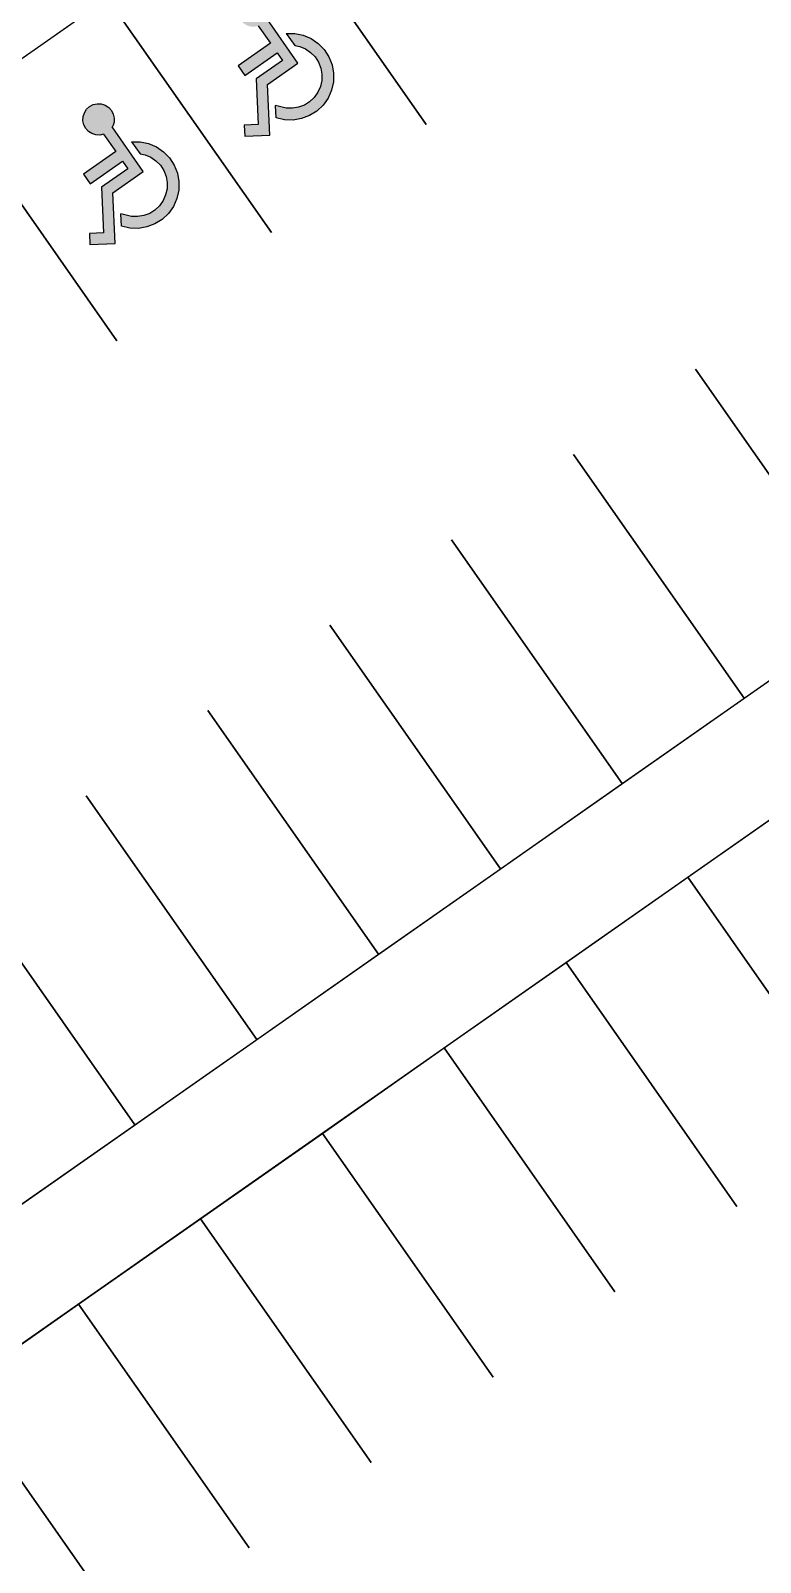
# Model space of a CAD drawing. Header units: millimetres. Extents: x 152904052 to 153933663, y 538271515 to 539240469.
# Drawn here: x 153254921 to 153267674, y 538740678 to 538767442 of the extents above; entities that cross this region are included whole.
import ezdxf

# ---------------------------------------------------------------- set-up
doc = ezdxf.new("R2010")
doc.units = ezdxf.units.MM
doc.layers.add('SCHM', color=9, linetype='Continuous')

msp = doc.modelspace()

# ---------------------------------------------------------------- hatches: boundary and pattern name
at = {"layer": 'SCHM'}
for points in [[(153258635.8, 538767574.2), (153258587.4, 538767627), (153258554.4, 538767690.5), (153258538.9, 538767760.3), (153258542, 538767831.8), (153258563.5, 538767900.1), (153258602, 538767960.4), (153258654.8, 538768008.8), (153258718.2, 538768041.8), (153258788.1, 538768057.3), (153258859.6, 538768054.2), (153258927.9, 538768032.7), (153258988.2, 538767994.2), (153259036.6, 538767941.5), (153259069.6, 538767878), (153259085.1, 538767808.1), (153259082, 538767736.6), (153259060.5, 538767668.4), (153259049.7, 538767651.5), (153259593.4, 538766875.1), (153259061.5, 538766502.6), (153259099, 538765616.5), (153258661.8, 538765597.9), (153258653.6, 538765792.6), (153258896.1, 538765802.9), (153258862.3, 538766601), (153259322, 538766922.9), (153259228.4, 538767056.7), (153258662.1, 538766660.2), (153258546.8, 538766824.9), (153259113.1, 538767221.4), (153258900.2, 538767525.4), (153258835.9, 538767511.1), (153258764.4, 538767514.2), (153258696.1, 538767535.8)], [(153259624.3, 538767165.1), (153259535.8, 538767183.5), (153259389, 538767393.2), (153259539, 538767392.1), (153259685.9, 538767361.5), (153259823.9, 538767302.6), (153259947.7, 538767217.7), (153260052.3, 538767110.1), (153260133.7, 538766984.1), (153260188.8, 538766844.5), (153260215.3, 538766696.8), (153260212.2, 538766546.8), (153260179.7, 538766400.3), (153260119.1, 538766263.1), (153260032.6, 538766140.5), (153259923.7, 538766037.3), (153259796.6, 538765957.5), (153259656.3, 538765904.3), (153259508.3, 538765879.7), (153259358.3, 538765884.6), (153259212.3, 538765919), (153259203.3, 538766131.6), (153259385.5, 538766088.7), (153259494.8, 538766085), (153259602.7, 538766103), (153259704.9, 538766141.8), (153259797.6, 538766199.9), (153259876.9, 538766275.1), (153259940, 538766364.5), (153259984.2, 538766464.5), (153260007.9, 538766571.3), (153260010.1, 538766680.7), (153259990.8, 538766788.3), (153259950.6, 538766890.1), (153259891.3, 538766981.9), (153259815, 538767060.3), (153259724.9, 538767122.2)], [(153255932.6, 538765681.4), (153255884.2, 538765734.2), (153255851.2, 538765797.7), (153255835.7, 538765867.6), (153255838.8, 538765939.1), (153255860.3, 538766007.3), (153255898.8, 538766067.7), (153255951.5, 538766116), (153256015, 538766149.1), (153256084.9, 538766164.6), (153256156.4, 538766161.4), (153256224.6, 538766139.9), (153256285, 538766101.5), (153256333.3, 538766048.7), (153256366.4, 538765985.2), (153256381.9, 538765915.3), (153256378.8, 538765843.8), (153256357.2, 538765775.6), (153256346.5, 538765758.7), (153256890.1, 538764982.3), (153256358.2, 538764609.8), (153256395.8, 538763723.7), (153255958.6, 538763705.2), (153255950.4, 538763899.8), (153256192.9, 538763910.1), (153256159.1, 538764708.2), (153256618.8, 538765030.1), (153256525.2, 538765163.9), (153255958.9, 538764767.4), (153255843.6, 538764932.1), (153256409.8, 538765328.6), (153256197, 538765632.6), (153256132.7, 538765618.3), (153256061.2, 538765621.5), (153255992.9, 538765643)], [(153256921, 538765272.3), (153256832.6, 538765290.8), (153256685.8, 538765500.4), (153256835.8, 538765499.3), (153256982.7, 538765468.7), (153257120.7, 538765409.8), (153257244.5, 538765324.9), (153257349.1, 538765217.4), (153257430.5, 538765091.3), (153257485.5, 538764951.8), (153257512.1, 538764804.1), (153257509, 538764654.1), (153257476.5, 538764507.6), (153257415.8, 538764370.3), (153257329.4, 538764247.7), (153257220.5, 538764144.5), (153257093.4, 538764064.7), (153256953.1, 538764011.5), (153256805.1, 538763986.9), (153256655.1, 538763991.9), (153256509.1, 538764026.3), (153256500, 538764238.8), (153256682.3, 538764195.9), (153256791.6, 538764192.3), (153256899.4, 538764210.2), (153257001.7, 538764249), (153257094.3, 538764307.1), (153257173.7, 538764382.4), (153257236.7, 538764471.8), (153257281, 538764571.8), (153257304.6, 538764678.6), (153257306.9, 538764787.9), (153257287.5, 538764895.5), (153257247.4, 538764997.3), (153257188.1, 538765089.1), (153257111.8, 538765167.5), (153257021.6, 538765229.4)]]:
    msp.add_hatch(color=256, dxfattribs=at).paths.add_polyline_path(points)

# ---------------------------------------------------------------- linework, layer by layer
for p, q in [((153258900.2, 538767525.4), (153259113.1, 538767221.4)), ((153259593.4, 538766875.1), (153259049.7, 538767651.5)), ((153259113.1, 538767221.4), (153258546.8, 538766824.9)), ((153259389, 538767393.2), (153259535.8, 538767183.5)), ((153259389, 538767393.2), (153259539, 538767392.1)), ((153259539, 538767392.1), (153259685.9, 538767361.5)), ((153259685.9, 538767361.5), (153259823.9, 538767302.6)), ((153259823.9, 538767302.6), (153259947.7, 538767217.7)), ((153259947.7, 538767217.7), (153260052.3, 538767110.1)), ((153258662.1, 538766660.2), (153259228.4, 538767056.7)), ((153259228.4, 538767056.7), (153259322, 538766922.9)), ((153259535.8, 538767183.5), (153259624.3, 538767165.1)), ((153259624.3, 538767165.1), (153259724.9, 538767122.2)), ((153259724.9, 538767122.2), (153259815, 538767060.3)), ((153259815, 538767060.3), (153259891.3, 538766981.9)), ((153259891.3, 538766981.9), (153259950.6, 538766890.1)), ((153260052.3, 538767110.1), (153260133.7, 538766984.1)), ((153260133.7, 538766984.1), (153260188.8, 538766844.5)), ((153258546.8, 538766824.9), (153258662.1, 538766660.2)), ((153259322, 538766922.9), (153258862.3, 538766601)), ((153259061.5, 538766502.6), (153259593.4, 538766875.1)), ((153259950.6, 538766890.1), (153259990.8, 538766788.3)), ((153259990.8, 538766788.3), (153260010.1, 538766680.7)), ((153260010.1, 538766680.7), (153260007.9, 538766571.3)), ((153260188.8, 538766844.5), (153260215.3, 538766696.8)), ((153260215.3, 538766696.8), (153260212.2, 538766546.8)), ((153258862.3, 538766601), (153258896.1, 538765802.9)), ((153259099, 538765616.5), (153259061.5, 538766502.6)), ((153259984.2, 538766464.5), (153259940, 538766364.5)), ((153260007.9, 538766571.3), (153259984.2, 538766464.5)), ((153260179.7, 538766400.3), (153260119.1, 538766263.1)), ((153260212.2, 538766546.8), (153260179.7, 538766400.3)), ((153255951.5, 538766116), (153256015, 538766149.1)), ((153256015, 538766149.1), (153256084.9, 538766164.6)), ((153256084.9, 538766164.6), (153256156.4, 538766161.4)), ((153256156.4, 538766161.4), (153256224.6, 538766139.9)), ((153256224.6, 538766139.9), (153256285, 538766101.5)), ((153259212.3, 538765919), (153259203.3, 538766131.6)), ((153259385.5, 538766088.7), (153259203.3, 538766131.6)), ((153259704.9, 538766141.8), (153259602.7, 538766103)), ((153259797.6, 538766199.9), (153259704.9, 538766141.8)), ((153259876.9, 538766275.1), (153259797.6, 538766199.9)), ((153259940, 538766364.5), (153259876.9, 538766275.1)), ((153260032.6, 538766140.5), (153259923.7, 538766037.3)), ((153260119.1, 538766263.1), (153260032.6, 538766140.5)), ((153255835.7, 538765867.6), (153255838.8, 538765939.1)), ((153255851.2, 538765797.7), (153255835.7, 538765867.6)), ((153255838.8, 538765939.1), (153255860.3, 538766007.3)), ((153255860.3, 538766007.3), (153255898.8, 538766067.7)), ((153255898.8, 538766067.7), (153255951.5, 538766116)), ((153256285, 538766101.5), (153256333.3, 538766048.7)), ((153256333.3, 538766048.7), (153256366.4, 538765985.2)), ((153256366.4, 538765985.2), (153256381.9, 538765915.3)), ((153256381.9, 538765915.3), (153256378.8, 538765843.8)), ((153259358.3, 538765884.6), (153259212.3, 538765919)), ((153259508.3, 538765879.7), (153259358.3, 538765884.6)), ((153259494.8, 538766085), (153259385.5, 538766088.7)), ((153259602.7, 538766103), (153259494.8, 538766085)), ((153259656.3, 538765904.3), (153259508.3, 538765879.7)), ((153259796.6, 538765957.5), (153259656.3, 538765904.3)), ((153259923.7, 538766037.3), (153259796.6, 538765957.5)), ((153255884.2, 538765734.2), (153255851.2, 538765797.7)), ((153255932.6, 538765681.4), (153255884.2, 538765734.2)), ((153255992.9, 538765643), (153255932.6, 538765681.4)), ((153256061.2, 538765621.5), (153255992.9, 538765643)), ((153256132.7, 538765618.3), (153256061.2, 538765621.5)), ((153256197, 538765632.6), (153256132.7, 538765618.3)), ((153256197, 538765632.6), (153256409.8, 538765328.6)), ((153256357.2, 538765775.6), (153256346.5, 538765758.7)), ((153256890.1, 538764982.3), (153256346.5, 538765758.7)), ((153256378.8, 538765843.8), (153256357.2, 538765775.6)), ((153258896.1, 538765802.9), (153258653.6, 538765792.6)), ((153258653.6, 538765792.6), (153258661.8, 538765597.9)), ((153258661.8, 538765597.9), (153259099, 538765616.5)), ((153256409.8, 538765328.6), (153255843.6, 538764932.1)), ((153256685.8, 538765500.4), (153256832.6, 538765290.8)), ((153256685.8, 538765500.4), (153256835.8, 538765499.3)), ((153256835.8, 538765499.3), (153256982.7, 538765468.7)), ((153256982.7, 538765468.7), (153257120.7, 538765409.8)), ((153257120.7, 538765409.8), (153257244.5, 538765324.9)), ((153255958.9, 538764767.4), (153256525.2, 538765163.9)), ((153256525.2, 538765163.9), (153256618.8, 538765030.1)), ((153256832.6, 538765290.8), (153256921, 538765272.3)), ((153256921, 538765272.3), (153257021.6, 538765229.4)), ((153257021.6, 538765229.4), (153257111.8, 538765167.5)), ((153257111.8, 538765167.5), (153257188.1, 538765089.1)), ((153257188.1, 538765089.1), (153257247.4, 538764997.3)), ((153257244.5, 538765324.9), (153257349.1, 538765217.4)), ((153257349.1, 538765217.4), (153257430.5, 538765091.3)), ((153257430.5, 538765091.3), (153257485.5, 538764951.8)), ((153255843.6, 538764932.1), (153255958.9, 538764767.4)), ((153256618.8, 538765030.1), (153256159.1, 538764708.2)), ((153256358.2, 538764609.8), (153256890.1, 538764982.3)), ((153257247.4, 538764997.3), (153257287.5, 538764895.5)), ((153257287.5, 538764895.5), (153257306.9, 538764787.9)), ((153257485.5, 538764951.8), (153257512.1, 538764804.1)), ((153257512.1, 538764804.1), (153257509, 538764654.1)), ((153256159.1, 538764708.2), (153256192.9, 538763910.1)), ((153256395.8, 538763723.7), (153256358.2, 538764609.8)), ((153257281, 538764571.8), (153257236.7, 538764471.8)), ((153257304.6, 538764678.6), (153257281, 538764571.8)), ((153257306.9, 538764787.9), (153257304.6, 538764678.6)), ((153257509, 538764654.1), (153257476.5, 538764507.6)), ((153257094.3, 538764307.1), (153257001.7, 538764249)), ((153257173.7, 538764382.4), (153257094.3, 538764307.1)), ((153257236.7, 538764471.8), (153257173.7, 538764382.4)), ((153257415.8, 538764370.3), (153257329.4, 538764247.7)), ((153257476.5, 538764507.6), (153257415.8, 538764370.3)), ((153256509.1, 538764026.3), (153256500, 538764238.8)), ((153256682.3, 538764195.9), (153256500, 538764238.8)), ((153256655.1, 538763991.9), (153256509.1, 538764026.3)), ((153256805.1, 538763986.9), (153256655.1, 538763991.9)), ((153256791.6, 538764192.3), (153256682.3, 538764195.9)), ((153256899.4, 538764210.2), (153256791.6, 538764192.3)), ((153256953.1, 538764011.5), (153256805.1, 538763986.9)), ((153257001.7, 538764249), (153256899.4, 538764210.2)), ((153257093.4, 538764064.7), (153256953.1, 538764011.5)), ((153257220.5, 538764144.5), (153257093.4, 538764064.7)), ((153257329.4, 538764247.7), (153257220.5, 538764144.5)), ((153256192.9, 538763910.1), (153255950.4, 538763899.8)), ((153255950.4, 538763899.8), (153255958.6, 538763705.2)), ((153255958.6, 538763705.2), (153256395.8, 538763723.7))]:
    msp.add_line(p, q, dxfattribs=at)
at = {"layer": 'SCHM', "ltscale": 0.0008}
for points in [[(153266540.5, 538770592.5, 1.02502), (153268793.1, 538772169.8), (153263343.3, 538779953, 1), (153261090.6, 538778375.7), (153263227.2, 538775324.4), (153141828.9, 538690320.3), (153139692.3, 538693371.7, 1), (153137439.6, 538691794.3), (153142859.9, 538684053.3, 1), (153145112.6, 538685630.7), (153142976, 538688682), (153264374.4, 538773686.1)], [(153274928.2, 538758613.7), (153153529.8, 538673609.6), (153155666.4, 538670558.3, -1), (153153413.7, 538668980.9), (153147993.4, 538676721.9, -1), (153150246.1, 538678299.3), (153152382.7, 538675247.9), (153273781, 538760252), (153271587.1, 538763385.2, -1), (153273839.8, 538764962.6), (153279374.8, 538757057.7, -1), (153277122.1, 538755480.4)]]:
    msp.add_lwpolyline(points, format="xyb", close=True, dxfattribs=at)
at = {"layer": 'SCHM'}
for points in [[(153261835.8, 538765804.7), (153258968, 538769900.4), (153261671.2, 538771793.2), (153264539, 538767697.5)], [(153259132.6, 538763911.9), (153256264.7, 538768007.7), (153258967.9, 538769900.5), (153261835.8, 538765804.7)], [(153256429.4, 538762019.1), (153253561.5, 538766114.9), (153256264.7, 538768007.7), (153259132.6, 538763911.9)], [(153253726.2, 538760126.4), (153250858.3, 538764222.1), (153253561.5, 538766114.9), (153256429.4, 538762019.2)], [(153266538.8, 538761529), (153269521.4, 538757269.4), (153271651.2, 538758760.7), (153268668.6, 538763020.3)], [(153264409, 538760037.7), (153267391.6, 538755778.1), (153269521.4, 538757269.4), (153266538.8, 538761529)], [(153262279.2, 538758546.4), (153265261.8, 538754286.8), (153267391.6, 538755778.1), (153264409, 538760037.7)], [(153260149.4, 538757055.1), (153263132, 538752795.5), (153265261.8, 538754286.8), (153262279.2, 538758546.4)], [(153258019.6, 538755563.8), (153261002.2, 538751304.2), (153263132, 538752795.5), (153260149.4, 538757055.1)], [(153255889.9, 538754072.5), (153258872.4, 538749812.9), (153261002.2, 538751304.2), (153258019.6, 538755563.8)], [(153269391.6, 538748388.9), (153266409, 538752648.5), (153268538.8, 538754139.8), (153271521.4, 538749880.2)], [(153253760.1, 538752581.2), (153256742.7, 538748321.6), (153258872.4, 538749812.9), (153255889.9, 538754072.5)], [(153251630.3, 538751089.9), (153254612.9, 538746830.3), (153256742.7, 538748321.6), (153253760.1, 538752581.2)], [(153267261.8, 538746897.6), (153264279.2, 538751157.2), (153266409, 538752648.5), (153269391.6, 538748388.9)], [(153265132, 538745406.3), (153262149.4, 538749665.9), (153264279.2, 538751157.2), (153267261.8, 538746897.6)], [(153263002.2, 538743915), (153260019.6, 538748174.6), (153262149.4, 538749665.9), (153265132, 538745406.3)], [(153260872.4, 538742423.7), (153257889.8, 538746683.3), (153260019.6, 538748174.6), (153263002.2, 538743915)], [(153258742.6, 538740932.4), (153255760, 538745192), (153257889.8, 538746683.3), (153260872.4, 538742423.7)], [(153256612.8, 538739441.1), (153253630.2, 538743700.7), (153255760, 538745192), (153258742.6, 538740932.4)], [(153254483, 538737949.8), (153251500.4, 538742209.4), (153253630.2, 538743700.7), (153256612.8, 538739441.1)]]:
    msp.add_lwpolyline(points, dxfattribs=at)

doc.saveas('drawing.dxf')
